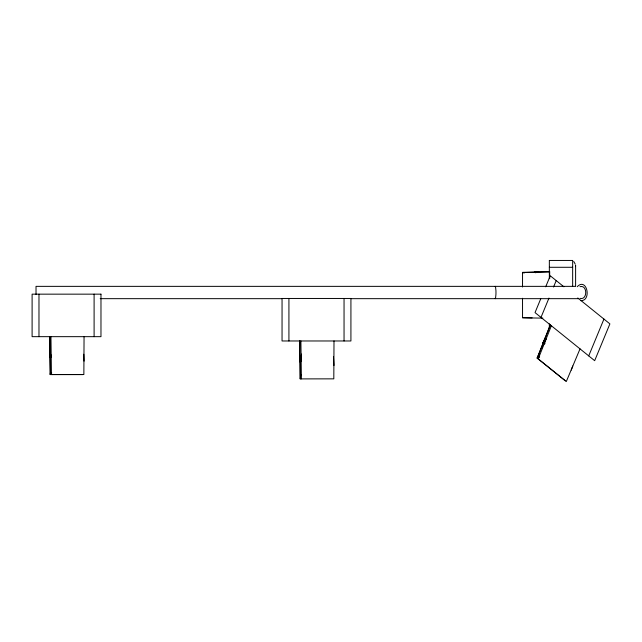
<?xml version="1.0" encoding="UTF-8"?>
<svg xmlns="http://www.w3.org/2000/svg" width="642" height="642" viewBox="0 0 642 642"><rect width="100%" height="100%" fill="white"/><g stroke="black" fill="none" stroke-linecap="round" stroke-linejoin="round"><path stroke-width="0.96" d="M82.778 374.591L50.196 374.591L49.699 336.665M50.357 374.591L49.867 336.665M50.951 336.609L51.44 374.543L83.861 374.543L84.054 336.609M301.395 378.852L300.897 340.918M49.699 357.409L49.723 356.591M49.867 357.409L50.429 349.77M50.951 357.353L51.047 354.833M334 340.918L333.808 378.852L300.143 378.9L299.974 355.604M300.793 374.447L300.304 378.9L300.135 355.604M300.897 361.663L301.467 354.031M50.196 374.559L50.389 372.793M51.448 374.511L51.641 372.737M550.274 324.892L537.121 358.084L565.345 380.802M550.411 325.004L537.274 358.172L539.144 354.914M551.374 325.719L538.221 358.91L566.292 381.549L580.039 348.831M544.585 344.112L544.833 343.454M541.96 347.828L542.955 345.171M571.252 370.089L572.792 365.996M540.741 298.795L535.027 312.598L594.669 360.684L609.9 323.881L577.768 297.968M545.684 286.83L550.25 275.787L563.909 286.797M540.989 317.405L548.974 298.073M553.54 287.03L556.205 280.586M588.722 355.893L603.945 319.074M542.843 342.852L545.315 337.788M542.988 342.964L545.451 337.901M543.943 343.679L546.414 338.615M537.129 358.059L539.007 354.801M538.229 358.886L539.633 356.438M577.206 286.709C586.981 276.726 592.109 301.571 580.44 300.617M49.883 356.591L50.525 356.158M299.67 360.9L300.312 360.467M300.921 360.844L301.563 360.419M579.999 286.661C587.631 284.567 587.631 300.456 579.999 298.37M549.688 278.66L549.688 271.662L522.548 272.352L522.532 287.022M549.688 271.887L522.548 272.577L524.329 272.962M522.532 317.621L532.114 317.886M549.343 260.451L572.656 260.451M549.343 267.289L572.656 267.289M575.16 286.356L36.024 286.356L36.024 294.413M100.208 298.666L281.726 298.666M350.925 298.666L578.586 298.666M542.851 318.111L522.548 317.846L522.532 298.249M534.834 271.662L537.707 271.887M534.834 271.887L539.216 272.344M544.255 342.988L544.97 343.061M573.771 261.487L575.184 264.063M535.42 271.919L535.733 272.818M575.601 265.708L575.489 265.154A10.368 10.352 0 0 1 575.609 265.836M333.471 356.543L334 365.467M83.773 354.215L84.054 361.157M575.609 265.379L575.609 286.22M572.656 260.459L572.656 286.204M549.343 260.459L549.343 278.259M549.343 323.809L549.343 327.773M344.048 298.466L344.048 340.974M299.814 340.974L299.814 361.719M299.653 340.974L299.653 361.719M288.924 298.466L288.924 340.974M94.101 294.156L94.101 336.665M38.977 294.156L38.977 336.665M495.142 298.37A5.521 0.602 -90 0 0 495.536 298.37L495.937 294.413A6.492 0.706 -90 0 0 495.937 290.609L495.536 286.661A5.521 0.602 -90 0 0 495.142 286.661M100.971 294.156L32.108 294.156L32.1 336.665L100.971 336.665L100.979 294.156M350.917 298.466L282.055 298.466L282.047 340.974L350.917 340.974L350.925 298.466"/></g></svg>
